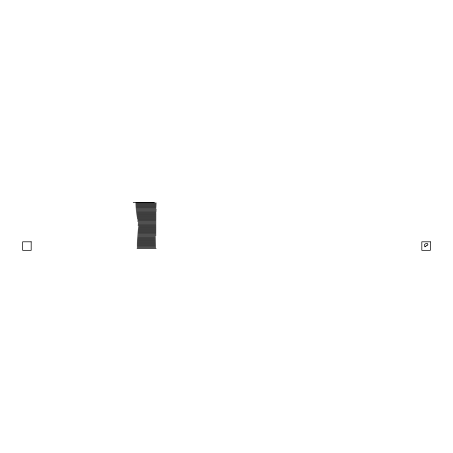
<?xml version="1.0" encoding="UTF-8"?>
<svg xmlns="http://www.w3.org/2000/svg" width="453" height="453" viewBox="0 0 453 453"><rect width="100%" height="100%" fill="white"/><g stroke="black" fill="none" stroke-linecap="round" stroke-linejoin="round"><path stroke-width="0.68" d="M425.831 246.2L424.959 246.879L424.552 246.217A5.634 5.634 0 0 1 424.467 245.628L424.546 244.637A1.11 1.11 0 0 1 424.784 244.269L425.367 243.873A5.447 5.447 0 0 1 426.369 243.516L427.19 243.476A0.719 0.719 0 0 1 427.445 243.629L427.649 243.89A1.699 1.699 0 0 1 427.842 244.388L427.768 244.977L427.083 245.271M133.216 202.667L154.394 202.667M135.798 203.035L156.24 203.035M135.809 203.963L156.206 203.963M135.838 204.892L156.166 204.892M135.877 205.821L156.121 205.821M135.928 206.744L156.075 206.744M135.991 207.672L156.025 207.672M136.064 208.601L155.974 208.601M136.149 209.529L156.279 209.529M136.245 210.458L156.211 210.458M136.347 211.381L156.143 211.381M136.461 212.31L155.962 212.31M136.585 213.238L155.968 213.238M136.715 214.167L155.968 214.167M136.851 215.09L155.968 215.09M136.993 216.019L155.968 216.019M137.14 216.947L155.968 216.947M137.293 217.876L155.968 217.876M137.355 218.805L155.962 218.805M137.78 219.728L155.962 219.728M137.786 220.656L155.957 220.656M137.786 221.585L155.957 221.585M138.261 222.514L155.951 222.514M138.21 223.442L155.945 223.442M138.154 224.365L155.94 224.365M138.097 225.294L155.94 225.294M138.595 226.223L155.934 226.223M138.493 227.151L155.928 227.151M138.392 228.074L155.928 228.074M138.295 229.003L155.923 229.003M138.171 229.931L155.923 229.931M138.103 230.86L155.917 230.86M138.006 231.789L155.917 231.789M137.916 232.712L155.917 232.712M137.831 233.64L155.917 233.64M137.752 234.569L155.923 234.569M137.672 235.498L155.923 235.498M137.599 236.426L155.441 236.426M137.531 237.349L155.447 237.349M137.469 238.278L155.464 238.278M137.406 239.207L155.475 239.207M137.355 240.135L155.492 240.135M137.31 241.058L155.509 241.058M137.276 241.987L155.526 241.987M137.242 242.916L155.549 242.916M137.219 243.844L155.572 243.844M137.202 244.773L155.6 244.773M137.197 245.696L155.628 245.696M137.202 246.625L155.662 246.625M137.208 247.553L155.696 247.553M137.066 248.482L156.104 248.482M425.854 246.222A4.49 4.49 0 0 1 427.054 245.22M31.183 241.8L22.65 241.8L22.65 250.333L31.183 250.333L31.183 241.8M430.35 241.8L421.817 241.8L421.817 250.333L430.35 250.333L430.35 241.8"/></g></svg>
